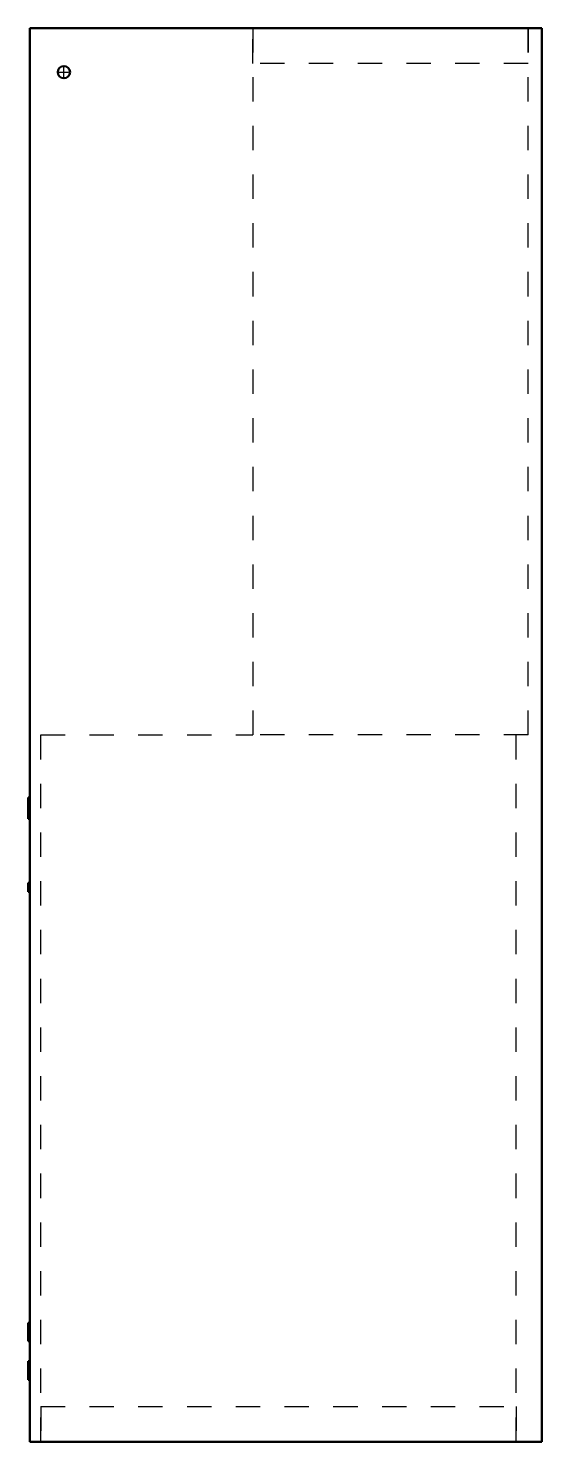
# Model space of a CAD drawing. Header units: inches. Extents: x -10.6 to 10.5, y 0 to 58.
import ezdxf

# ---------------------------------------------------------------- set-up
doc = ezdxf.new("R2010")
doc.units = ezdxf.units.IN
doc.header["$MEASUREMENT"] = 0
doc.linetypes.add('Center', pattern=[1.5, 0.45, -0.5, 0.05, -0.5])
doc.linetypes.add('Dashed', pattern=[2, 1, -1])
for name, color, linetype, lineweight in [('AM_0', 7, 'Continuous', 50), ('AM_7', 7, 'Center', 25), ('AM_9', 6, 'Dashed', 25)]:
    doc.layers.add(name, color=color, linetype=linetype, lineweight=lineweight)

# ---------------------------------------------------------------- blocks, each defined once
blk = doc.blocks.new('1_DMVT60DP1400_PART9_0_in_DMVT60DP1400_2')
at = {"layer": 'AM_9'}
for p, q in [((-1.35, 58), (-1.35, 29)), ((9.95, 29), (9.95, 58)), ((9.95, 29), (-1.35, 29))]:
    blk.add_line(p, q, dxfattribs=at)
blk = doc.blocks.new('2_DMVT60DP1400_PART8_0_in_DMVT60DP1400_2')
at = {"layer": 'AM_9'}
for p, q in [((-10.05, 29), (-1.35, 29)), ((-10.05, 0), (-10.05, 29)), ((9.45, 0), (9.45, 29))]:
    blk.add_line(p, q, dxfattribs=at)
blk = doc.blocks.new('3_DMVT60DP1400_PART7_0_in_DMVT60DP1400_2')
at = {"layer": 'AM_0'}
blk.add_circle((-9.1, 56.2), 0.25, dxfattribs=at)
at = {"layer": 'AM_7'}
for p, q in [((-9.1, 55.9375), (-9.1, 56.4625)), ((-9.3625, 56.2), (-8.8375, 56.2))]:
    blk.add_line(p, q, dxfattribs=at)
blk = doc.blocks.new('4_DMVT60DP1400_PART6_0_in_DMVT60DP1400_2')
at = {"layer": 'AM_0'}
for p, q in [((-10.5625, 25.5625), (-10.5625, 26.4375)), ((-10.5, 26.4375), (-10.5625, 26.4375)), ((-10.5625, 25.5625), (-10.5, 25.5625))]:
    blk.add_line(p, q, dxfattribs=at)
blk = doc.blocks.new('5_DMVT60DP1400_PART5_0_in_DMVT60DP1400_2')
at = {"layer": 'AM_0'}
for p, q in [((-10.5625, 22.5625), (-10.5625, 22.9375)), ((-10.5, 22.9375), (-10.5625, 22.9375)), ((-10.5625, 22.5625), (-10.5, 22.5625))]:
    blk.add_line(p, q, dxfattribs=at)
blk = doc.blocks.new('6_DMVT60DP1400_PART4_0_in_DMVT60DP1400_2')
at = {"layer": 'AM_0'}
for p, q in [((10.5, 58), (-10.5, 58)), ((-10.5, 0), (-10.5, 58)), ((10.5, 58), (10.5, 0)), ((10.5, 0), (-10.5, 0))]:
    blk.add_line(p, q, dxfattribs=at)
at = {"layer": 'AM_9'}
for p, q in [((-1.35, 56.55), (-1.35, 58)), ((9.95, 58), (9.95, 56.55)), ((9.95, 56.55), (-1.35, 56.55)), ((-10.05, 1.45), (-10.05, 0)), ((-10.05, 1.45), (9.45, 1.45)), ((9.45, 1.45), (9.45, 0))]:
    blk.add_line(p, q, dxfattribs=at)
blk = doc.blocks.new('7_DMVT60DP1400_PART3_0_in_DMVT60DP1400_2')
at = {"layer": 'AM_0'}
for q in [(-10.5625, 2.555), (-10.5, 2.535)]:
    blk.add_line((-10.5625, 2.535), q, dxfattribs=at)
at = {"layer": 'AM_9'}
blk.add_line((-10.5, 3.285), (-10.5625, 3.285), dxfattribs=at)
blk = doc.blocks.new('8_DMVT60DP1400_PART2_0_in_DMVT60DP1400_2')
at = {"layer": 'AM_0'}
for p, q in [((-10.5625, 4.125), (-10.5625, 4.875)), ((-10.5, 4.875), (-10.5625, 4.875)), ((-10.5625, 4.125), (-10.5, 4.125))]:
    blk.add_line(p, q, dxfattribs=at)
blk = doc.blocks.new('9_DMVT60DP1400_PART1_0_in_DMVT60DP1400_2')
at = {"layer": 'AM_0'}
for p, q in [((-10.5625, 2.555), (-10.5625, 3.305)), ((-10.5, 3.305), (-10.5625, 3.305)), ((-10.5625, 2.555), (-10.5, 2.555))]:
    blk.add_line(p, q, dxfattribs=at)

msp = doc.modelspace()

# ---------------------------------------------------------------- block references
for name in ['6_DMVT60DP1400_PART4_0_in_DMVT60DP1400_2', '1_DMVT60DP1400_PART9_0_in_DMVT60DP1400_2', '3_DMVT60DP1400_PART7_0_in_DMVT60DP1400_2', '2_DMVT60DP1400_PART8_0_in_DMVT60DP1400_2', '4_DMVT60DP1400_PART6_0_in_DMVT60DP1400_2', '5_DMVT60DP1400_PART5_0_in_DMVT60DP1400_2', '8_DMVT60DP1400_PART2_0_in_DMVT60DP1400_2', '9_DMVT60DP1400_PART1_0_in_DMVT60DP1400_2', '7_DMVT60DP1400_PART3_0_in_DMVT60DP1400_2']:
    msp.add_blockref(name, (0, 0))

doc.saveas('drawing.dxf')
